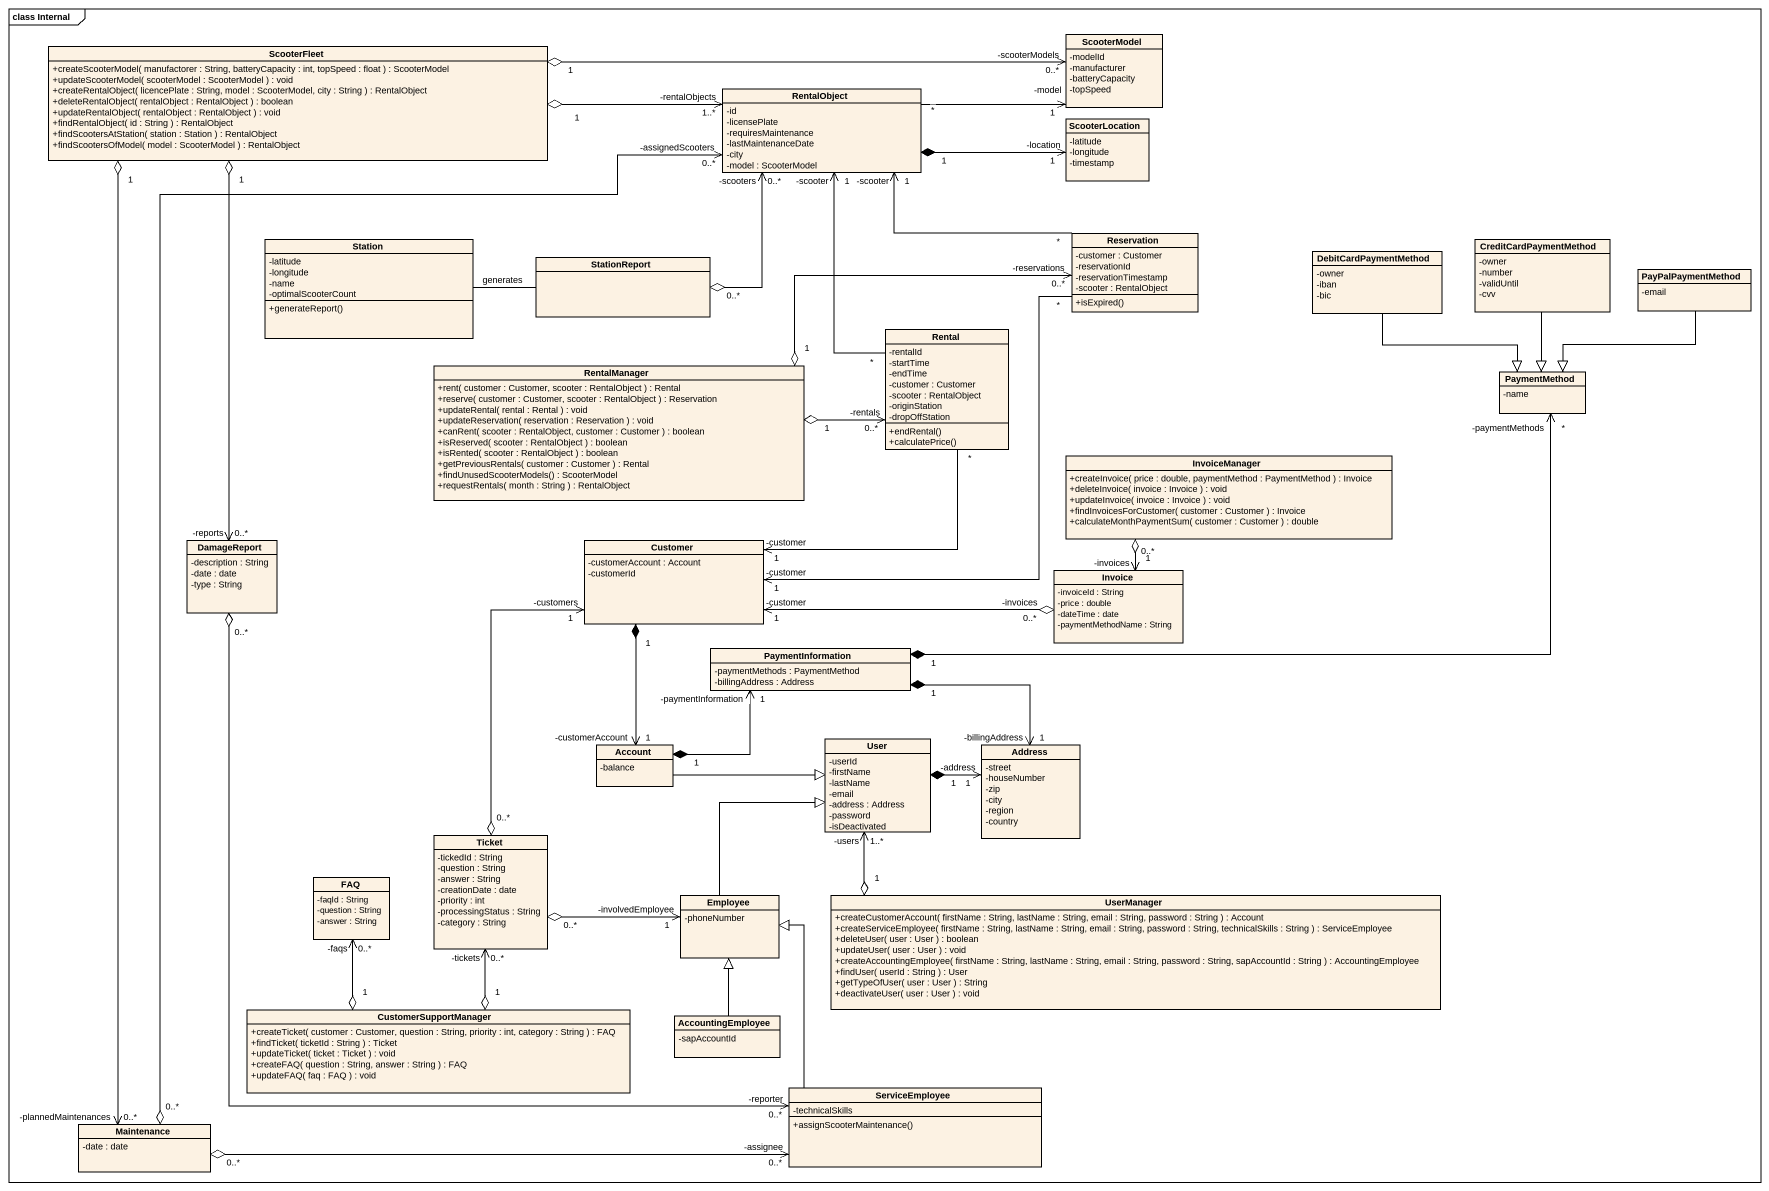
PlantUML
@startuml
mainframe class Internal
hide circle
hide empty members
skinparam classAttributeIconSize 0
class ScooterFleet {
  +createScooterModel( manufactorer : String, batteryCapacity : int, topSpeed : float ) : ScooterModel
  +updateScooterModel( scooterModel : ScooterModel ) : void
  +createRentalObject( licencePlate : String, model : ScooterModel, city : String ) : RentalObject
  +deleteRentalObject( rentalObject : RentalObject ) : boolean
  +updateRentalObject( rentalObject : RentalObject ) : void
  +findRentalObject( id : String ) : RentalObject
  +findScootersAtStation( station : Station ) : RentalObject
  +findScootersOfModel( model : ScooterModel ) : RentalObject
}
class ScooterModel {
  -modelId
  -manufacturer
  -batteryCapacity
  -topSpeed
}
class RentalObject {
  -id
  -licensePlate
  -requiresMaintenance
  -lastMaintenanceDate
  -city
  -model : ScooterModel
}
class ScooterLocation {
  -latitude
  -longitude
  -timestamp
}
class Station {
  -latitude
  -longitude
  -name
  -optimalScooterCount
  +generateReport()
}
class Reservation {
  -customer : Customer
  -reservationId
  -reservationTimestamp
  -scooter : RentalObject
  +isExpired()
}
class DebitCardPaymentMethod {
  -owner
  -iban
  -bic
}
class CreditCardPaymentMethod {
  -owner
  -number
  -validUntil
  -cvv
}
class StationReport
class PayPalPaymentMethod {
  -email
}
class Rental {
  -rentalId
  -startTime
  -endTime
  -customer : Customer
  -scooter : RentalObject
  -originStation
  -dropOffStation
  +endRental()
  +calculatePrice()
}
class RentalManager {
  +rent( customer : Customer, scooter : RentalObject ) : Rental
  +reserve( customer : Customer, scooter : RentalObject ) : Reservation
  +updateRental( rental : Rental ) : void
  +updateReservation( reservation : Reservation ) : void
  +canRent( scooter : RentalObject, customer : Customer ) : boolean
  +isReserved( scooter : RentalObject ) : boolean
  +isRented( scooter : RentalObject ) : boolean
  +getPreviousRentals( customer : Customer ) : Rental
  +findUnusedScooterModels() : ScooterModel
  +requestRentals( month : String ) : RentalObject
}
class PaymentMethod {
  -name
}
class InvoiceManager {
  +createInvoice( price : double, paymentMethod : PaymentMethod ) : Invoice
  +deleteInvoice( invoice : Invoice ) : void
  +updateInvoice( invoice : Invoice ) : void
  +findInvoicesForCustomer( customer : Customer ) : Invoice
  +calculateMonthPaymentSum( customer : Customer ) : double
}
class DamageReport {
  -description : String
  -date : date
  -type : String
}
class Customer {
  -customerAccount : Account
  -customerId
}
class Invoice {
  -invoiceId : String
  -price : double
  -dateTime : date
  -paymentMethodName : String
}
class PaymentInformation {
  -paymentMethods : PaymentMethod
  -billingAddress : Address
}
class Account {
  -balance
}
class User {
  -userId
  -firstName
  -lastName
  -email
  -address : Address
  -password
  -isDeactivated
}
class Address {
  -street
  -houseNumber
  -zip
  -city
  -region
  -country
}
class Ticket {
  -tickedId : String
  -question : String
  -answer : String
  -creationDate : date
  -priority : int
  -processingStatus : String
  -category : String
}
class FAQ {
  -faqId : String
  -question : String
  -answer : String
}
class Employee {
  -phoneNumber
}
class UserManager {
  +createCustomerAccount( firstName : String, lastName : String, email : String, password : String ) : Account
  +createServiceEmployee( firstName : String, lastName : String, email : String, password : String, technicalSkills : String ) : ServiceEmployee
  +deleteUser( user : User ) : boolean
  +updateUser( user : User ) : void
  +createAccountingEmployee( firstName : String, lastName : String, email : String, password : String, sapAccountId : String ) : AccountingEmployee
  +findUser( userId : String ) : User
  +getTypeOfUser( user : User ) : String
  +deactivateUser( user : User ) : void
}
class CustomerSupportManager {
  +createTicket( customer : Customer, question : String, priority : int, category : String ) : FAQ
  +findTicket( ticketId : String ) : Ticket
  +updateTicket( ticket : Ticket ) : void
  +createFAQ( question : String, answer : String ) : FAQ
  +updateFAQ( faq : FAQ ) : void
}
class AccountingEmployee {
  -sapAccountId
}
class ServiceEmployee {
  -technicalSkills
  +assignScooterMaintenance()
}
class Maintenance {
  -date : date
}
ScooterFleet "1" o-right-> "-scooterModels\n0..*" ScooterModel
ScooterFleet "1" o-right-> "1..*\n-rentalObjects" RentalObject
ScooterFleet "1" o--> "-reports\n0..*" DamageReport
ScooterFleet "1" o--> "-plannedMaintenances\n0..*" Maintenance
RentalObject "*" -right-> "1\n-model" ScooterModel
RentalObject "1" *-right-> "1\n-location" ScooterLocation
Station -right- StationReport : generates
Reservation "*" -left-> "1\n-scooter" RentalObject
Reservation "*" --> "1\n-customer" Customer
DebitCardPaymentMethod --|> PaymentMethod
CreditCardPaymentMethod --|> PaymentMethod
StationReport "0..*" o-up-> "-scooters\n0..*" RentalObject
PayPalPaymentMethod --|> PaymentMethod
Rental "*" -up-> "1\n-scooter" RentalObject
Rental "*" --> "1\n-customer" Customer
RentalManager "1" o-right-> "0..*\n-reservations" Reservation
RentalManager "1" o-right-> "-rentals\n0..*" Rental
InvoiceManager "1" o--> "-invoices\n0..*" Invoice
DamageReport "0..*" o--> "-reporter\n0..*" ServiceEmployee
Customer "1" *--> "1\n-customerAccount" Account
Invoice "0..*\n-invoices" o-left-> "1\n-customer" Customer
PaymentInformation "1" *-right-> "*\n-paymentMethods" PaymentMethod
PaymentInformation "1" *-right-> "1\n-billingAddress" Address
Account "1" *-right-> "1\n-paymentInformation" PaymentInformation
Account -right-|> User
User "1" *-right-> "1\n-address" Address
Ticket "0..*" o-up-> "-customers\n1" Customer
Ticket "0..*" o-right-> "1\n-involvedEmployee" Employee
Employee -up-|> User
UserManager "1" o-up-> "-users\n1..*" User
CustomerSupportManager "1" o-up-> "0..*\n-tickets" Ticket
CustomerSupportManager "1" o-up-> "-faqs\n0..*" FAQ
AccountingEmployee -up-|> Employee
ServiceEmployee -up-|> Employee
Maintenance "0..*" o-up-> "-assignedScooters\n0..*" RentalObject
Maintenance "0..*" o-right-> "-assignee\n0..*" ServiceEmployee
@enduml
